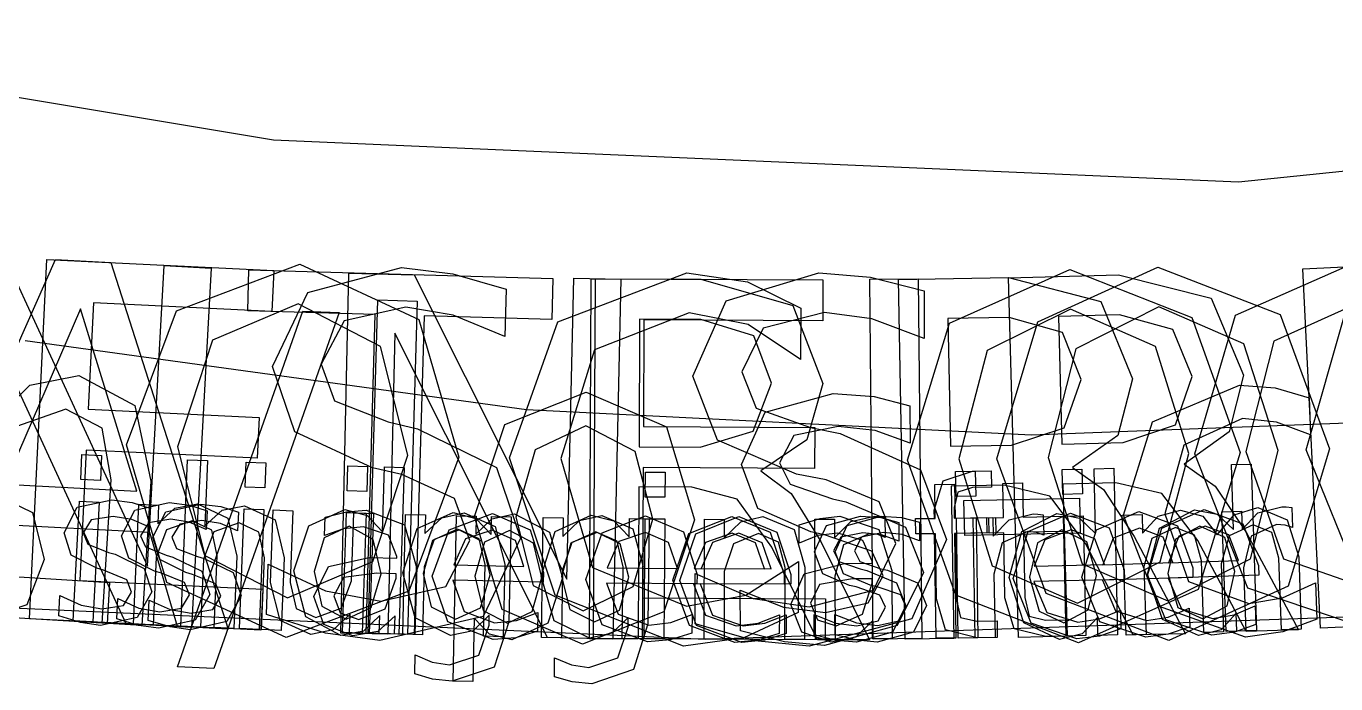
# Model space of a CAD drawing. Extents: x 0.6 to 75.4, y 0.2 to 29.1.
# Drawn here: x 56.325 to 61.083, y 13.837 to 16.224 of the extents above; entities that cross this region are included whole.
import ezdxf

# ---------------------------------------------------------------- set-up
doc = ezdxf.new("R2010")
doc.units = 0

msp = doc.modelspace()

# ---------------------------------------------------------------- linework, layer by layer
at = {"layer": '#controlline'}
for p, q in [((56.247062, 15.387146), (56.76608, 14.264336)), ((56.76608, 14.264336), (56.825493, 15.355656)), ((56.825493, 15.355656), (56.996748, 15.346343)), ((56.996748, 15.346343), (56.92573, 14.041823)), ((57.129515, 15.191321), (57.1338, 15.34)), ((57.1338, 15.34), (58.23854, 15.308202)), ((59.67973, 15.145889), (60.11637, 15.34067)), ((60.11637, 15.34067), (60.5598, 15.16624)), ((60.11637, 15.34067), (60.11637, 15.34067)), ((60.9633, 15.3432), (61.13985, 15.351864)), ((61.027232, 14.038326), (60.9633, 15.3432)), ((58.23854, 15.308202), (58.23425, 15.159505)), ((58.371657, 14.000684), (58.377612, 15.307124)), ((58.377612, 15.307124), (58.776634, 15.305431)), ((58.776634, 15.305431), (59.110474, 15.210277)), ((57.593101, 15.177972), (57.129515, 15.191321)), ((59.110474, 15.210277), (59.21944, 14.927135)), ((60.1197, 15.1972), (59.816831, 15.046649)), ((60.427455, 15.060771), (60.1197, 15.1972)), ((60.1197, 15.1972), (60.1197, 15.1972)), ((56.688068, 14.054748), (56.16905, 15.177568)), ((57.559793, 14.020752), (57.593101, 15.177972)), ((57.770664, 15.172854), (57.737356, 14.015644)), ((58.23425, 15.159505), (57.770664, 15.172854)), ((58.553731, 15.161072), (58.551755, 14.697299)), ((58.77613, 15.159943), (58.553731, 15.161072)), ((58.968371, 15.100436), (58.77613, 15.159943)), ((59.526675, 14.648687), (59.67973, 15.145889)), ((60.5598, 15.16624), (60.735675, 14.676644)), ((59.033214, 14.927753), (58.968371, 15.100436)), ((59.816831, 15.046649), (59.713024, 14.652994)), ((60.54935, 14.672335), (60.427455, 15.060771)), ((58.966793, 14.753918), (59.033214, 14.927753)), ((59.21944, 14.927135), (59.160752, 14.72264)), ((58.774016, 14.69617), (58.966793, 14.753918)), ((59.160752, 14.72264), (58.993979, 14.610516)), ((58.551755, 14.697299), (58.774016, 14.69617)), ((60.445523, 14.279558), (60.54935, 14.672335)), ((60.735675, 14.676644), (60.58262, 14.179442)), ((58.993979, 14.610516), (58.994, 14.6104)), ((58.994, 14.6104), (59.103883, 14.527644)), ((59.70255, 14.159091), (59.526675, 14.648687)), ((59.713024, 14.652994), (59.834899, 14.265435)), ((58.550955, 14.551991), (58.548415, 13.999838)), ((58.743464, 14.551144), (58.550955, 14.551991)), ((58.908651, 14.507513), (58.743464, 14.551144)), ((59.103883, 14.527644), (59.211599, 14.353888)), ((59.033864, 14.332803), (58.908651, 14.507513)), ((59.199469, 13.9969), (59.033864, 14.332803)), ((59.211599, 14.353888), (59.389354, 13.996053)), ((60.144403, 14.129046), (60.445523, 14.279558)), ((59.834899, 14.265435), (60.144403, 14.129046)), ((60.147707, 13.985575), (59.70255, 14.159091)), ((60.58262, 14.179442), (60.147707, 13.985575)), ((56.92573, 14.041823), (56.688068, 14.054748)), ((61.839185, 14.078105), (61.027232, 14.038326)), ((57.737356, 14.015644), (57.559793, 14.020752)), ((58.548415, 13.999838), (58.371657, 14.000684)), ((59.389354, 13.996053), (59.199469, 13.9969))]:
    msp.add_line(p, q, dxfattribs=at)
at = {"layer": '#lasercut'}
for p, q in [((55.863152, 14.099405), (56.431685, 15.377062)), ((56.431685, 15.377062), (56.63178, 15.366253)), ((60.718816, 15.17481), (61.177531, 15.377437)), ((56.63178, 15.366253), (57.05848, 14.034843)), ((57.348625, 15.257649), (57.688262, 15.347621)), ((57.688262, 15.347621), (57.874966, 15.32558)), ((57.874966, 15.32558), (58.068579, 15.270081)), ((58.386547, 14.000993), (58.3936, 15.3074)), ((58.3936, 15.3074), (59.219638, 15.302913)), ((59.219638, 15.302913), (59.218791, 15.154157)), ((59.494411, 15.304809), (59.893363, 15.312316)), ((59.519021, 13.998579), (59.494411, 15.304809)), ((59.893363, 15.312316), (60.22934, 15.225)), ((57.21915, 14.988262), (57.348625, 15.257649)), ((58.0686, 15.2701), (58.063605, 15.097787)), ((58.068579, 15.270081), (58.0686, 15.2701)), ((61.194491, 15.232788), (60.857922, 15.080278)), ((56.5219, 15.1978), (56.247411, 14.561516)), ((56.727115, 14.535608), (56.5219, 15.1978)), ((57.704241, 15.2036), (57.479578, 15.15407)), ((57.875871, 15.175), (57.704241, 15.2036)), ((60.22934, 15.225), (60.344901, 14.944485)), ((57.479578, 15.15407), (57.397126, 14.997129)), ((58.063605, 15.097787), (57.875871, 15.175)), ((58.569511, 15.157684), (58.567536, 14.770916)), ((59.218791, 15.154157), (58.569511, 15.157684)), ((59.896101, 15.167099), (59.673866, 15.162921)), ((59.673866, 15.162921), (59.682615, 14.699225)), ((60.089683, 15.112105), (59.896101, 15.167099)), ((60.570429, 14.671552), (60.718816, 15.17481)), ((60.158548, 14.940988), (60.089683, 15.112105)), ((60.857922, 15.080278), (60.756635, 14.679847)), ((57.397126, 14.997129), (57.444938, 14.864434)), ((57.300738, 14.752164), (57.21915, 14.988262)), ((60.344901, 14.944485), (60.291014, 14.738672)), ((60.096211, 14.765646), (60.158548, 14.940988)), ((57.444938, 14.864434), (57.640569, 14.787868)), ((57.583194, 14.620561), (57.300738, 14.752164)), ((57.640569, 14.787868), (57.746648, 14.762919)), ((57.746648, 14.762919), (58.034074, 14.621543)), ((58.567536, 14.770916), (59.189692, 14.767558)), ((59.189692, 14.767558), (59.188845, 14.618802)), ((59.904839, 14.703402), (60.096211, 14.765646)), ((60.291014, 14.738672), (60.12691, 14.622676)), ((59.682615, 14.699225), (59.904839, 14.703402)), ((60.762975, 14.183483), (60.570429, 14.671552)), ((60.756635, 14.679847), (60.893126, 14.290011)), ((57.690173, 14.596459), (57.583194, 14.620561)), ((58.034074, 14.621543), (58.121204, 14.36515)), ((58.566692, 14.622189), (58.564152, 14.14879)), ((59.188845, 14.618802), (58.566692, 14.622189)), ((60.1269, 14.6227), (60.238688, 14.542538)), ((60.12691, 14.622676), (60.1269, 14.6227)), ((56.247411, 14.561516), (56.727115, 14.535608)), ((57.881127, 14.509523), (57.690173, 14.596459)), ((59.877815, 14.557613), (59.685337, 14.553972)), ((59.685337, 14.553972), (59.695751, 14.001909)), ((60.043979, 14.517856), (59.877815, 14.557613)), ((60.173245, 14.346127), (60.043979, 14.517856)), ((60.238688, 14.542538), (60.350439, 14.371353)), ((57.936256, 14.357357), (57.881127, 14.509523)), ((56.774235, 14.385826), (56.18618, 14.417596)), ((56.874988, 14.044749), (56.774235, 14.385826)), ((60.350439, 14.371353), (60.536519, 14.017774)), ((57.849125, 14.190045), (57.936256, 14.357357)), ((58.121204, 14.36515), (57.985176, 14.081071)), ((60.346665, 14.014189), (60.173245, 14.346127)), ((60.893126, 14.290011), (61.241882, 14.168904)), ((57.198403, 14.088934), (57.203652, 14.270868)), ((57.203652, 14.270868), (57.411822, 14.173803)), ((57.613865, 14.137321), (57.849125, 14.190045)), ((61.237853, 14.023322), (60.762975, 14.183483)), ((57.411822, 14.173803), (57.613865, 14.137321)), ((58.564152, 14.14879), (59.229183, 14.145177)), ((59.229183, 14.145177), (59.228336, 13.996421)), ((57.412655, 14.020583), (57.198403, 14.088934)), ((57.05848, 14.034843), (56.874988, 14.044749)), ((57.985176, 14.081071), (57.609728, 13.993885)), ((57.609728, 13.993885), (57.412655, 14.020583)), ((59.228336, 13.996421), (58.386547, 14.000993)), ((59.695751, 14.001909), (59.519021, 13.998579)), ((60.536519, 14.017774), (60.346665, 14.014189))]:
    msp.add_line(p, q, dxfattribs=at)
at = {"layer": '#opensource'}
for p, q in [((56.336526, 14.072357), (56.3994, 15.3773)), ((56.3994, 15.3773), (57.224496, 15.337577)), ((57.224496, 15.337577), (57.217328, 15.18899)), ((57.467906, 14.02117), (57.497, 15.3273)), ((57.497, 15.3273), (57.734955, 15.321994)), ((58.86815, 15.227627), (59.204708, 15.328519)), ((59.204708, 15.328519), (59.392024, 15.312517)), ((60.000908, 15.151324), (60.436182, 15.349145)), ((60.436182, 15.349145), (60.880814, 15.177805)), ((60.436182, 15.349145), (60.436182, 15.349145)), ((57.734955, 15.321994), (58.289758, 14.216424)), ((58.289758, 14.216424), (58.314085, 15.309094)), ((58.314085, 15.309094), (58.485555, 15.305284)), ((58.485555, 15.305284), (58.456461, 13.999154)), ((59.392024, 15.312517), (59.587328, 15.263294)), ((58.747439, 14.954205), (58.86815, 15.227627)), ((59.5873, 15.2633), (59.587864, 15.090916)), ((59.587328, 15.263294), (59.5873, 15.2633)), ((56.56879, 15.220213), (56.550191, 14.833888)), ((57.217328, 15.18899), (56.56879, 15.220213)), ((59.225274, 15.185088), (59.002324, 15.128336)), ((59.397737, 15.16203), (59.225274, 15.185088)), ((60.4405, 15.2057), (60.138686, 15.053043)), ((60.4405, 15.205699), (60.4405, 15.2057)), ((60.749197, 15.071415), (60.4405, 15.205699)), ((59.587864, 15.090916), (59.397737, 15.16203)), ((59.851319, 14.65307), (60.000908, 15.151324)), ((60.880814, 15.177805), (61.060096, 14.689448)), ((57.663703, 15.11003), (57.639376, 14.01736)), ((58.218506, 14.00446), (57.663703, 15.11003)), ((59.002324, 15.128336), (58.924982, 14.968813)), ((60.138686, 15.053043), (60.037622, 14.658674)), ((60.873792, 14.68384), (60.749197, 15.071415)), ((58.836604, 14.720864), (58.747439, 14.954205)), ((58.924982, 14.968813), (58.977052, 14.837729)), ((56.550191, 14.833888), (57.171635, 14.803969)), ((57.171635, 14.803969), (57.164467, 14.655382)), ((58.977052, 14.837729), (59.17505, 14.767518)), ((59.17505, 14.767518), (59.281879, 14.746012)), ((59.123161, 14.598445), (58.836604, 14.720864)), ((59.281879, 14.746012), (59.573719, 14.613983)), ((56.543025, 14.685301), (56.520249, 14.212444)), ((57.164467, 14.655382), (56.543025, 14.685301)), ((60.037622, 14.658674), (60.162192, 14.271973)), ((60.772703, 14.290346), (60.873792, 14.68384)), ((61.060096, 14.689448), (60.910507, 14.191191)), ((59.573719, 14.613983), (59.669079, 14.360539)), ((60.030601, 14.16471), (59.851319, 14.65307)), ((59.230863, 14.577814), (59.123161, 14.598445)), ((59.424524, 14.497085), (59.230863, 14.577814)), ((59.484533, 14.346779), (59.424524, 14.497085)), ((59.402849, 14.17674), (59.484533, 14.346779)), ((59.669079, 14.360539), (59.542291, 14.072218)), ((60.472639, 14.137743), (60.772703, 14.290346)), ((58.75567, 14.054678), (58.755105, 14.236689)), ((58.755105, 14.236689), (58.966297, 14.146395)), ((60.162192, 14.271973), (60.472639, 14.137743)), ((56.520249, 14.212444), (57.184521, 14.180462)), ((57.184521, 14.180462), (57.177353, 14.031875)), ((60.910507, 14.191191), (60.476958, 13.994299)), ((58.966297, 14.146395), (59.169412, 14.116451)), ((59.169412, 14.116451), (59.402849, 14.17674)), ((60.476958, 13.994299), (60.030601, 14.16471)), ((57.177353, 14.031875), (56.336526, 14.072357)), ((58.972016, 13.993278), (58.75567, 14.054678)), ((59.542291, 14.072218), (59.169848, 13.972958)), ((57.639376, 14.01736), (57.467906, 14.02117)), ((58.456461, 13.999154), (58.218506, 14.00446)), ((59.169848, 13.972958), (58.972016, 13.993278))]:
    msp.add_line(p, q, dxfattribs=at)
at = {"layer": '#vuelocircular'}
for p, q in [((56.871172, 15.19123), (57.318621, 15.359714)), ((57.318621, 15.359714), (57.750895, 15.159232)), ((57.318621, 15.359714), (57.318621, 15.359714)), ((58.256063, 15.151362), (58.724972, 15.329125)), ((58.724972, 15.329125), (58.945193, 15.295622)), ((58.945193, 15.295622), (59.139477, 15.2011)), ((59.3895, 15.3058), (59.566253, 15.307493)), ((59.40172, 13.9994), (59.3895, 15.3058)), ((59.566253, 15.307493), (59.578473, 14.001093)), ((59.894401, 15.310414), (60.293274, 15.321392)), ((59.93034, 14.004454), (59.894401, 15.310414)), ((60.293274, 15.321392), (60.629993, 15.236991)), ((60.629993, 15.236991), (60.747984, 14.95749)), ((56.688831, 14.704005), (56.871172, 15.19123)), ((57.3134, 15.2163), (57.002118, 15.084017)), ((57.612502, 15.061817), (57.3134, 15.2163)), ((57.3134, 15.2163), (57.3134, 15.2163)), ((58.734176, 15.183775), (58.389922, 15.049511)), ((58.948182, 15.140705), (58.734176, 15.183775)), ((59.1395, 15.2011), (59.137807, 15.014721)), ((59.139477, 15.2011), (59.1395, 15.2011)), ((60.975773, 14.686398), (61.11961, 15.190977)), ((57.750895, 15.159232), (57.897357, 14.660046)), ((58.08093, 14.656774), (58.256063, 15.151362)), ((59.137807, 15.014721), (58.948182, 15.140705)), ((60.297277, 15.176198), (60.075098, 15.170073)), ((60.075098, 15.170073), (60.087854, 14.70647)), ((60.491327, 15.122889), (60.297277, 15.176198)), ((60.561674, 14.952373), (60.491327, 15.122889)), ((57.002118, 15.084017), (56.875093, 14.697232)), ((57.711091, 14.666822), (57.612502, 15.061817)), ((58.389922, 15.049511), (58.26733, 14.655083)), ((60.50086, 14.776498), (60.561674, 14.952373)), ((60.747984, 14.95749), (60.695883, 14.751214)), ((60.310033, 14.712594), (60.50086, 14.776498)), ((60.695883, 14.751214), (60.532793, 14.633801)), ((56.835293, 14.204822), (56.688831, 14.704005)), ((60.087854, 14.70647), (60.310033, 14.712594)), ((56.875093, 14.697232), (56.973713, 14.303112)), ((57.584097, 14.280909), (57.711091, 14.666822)), ((57.897357, 14.660046), (57.715016, 14.172824)), ((58.247057, 14.159092), (58.08093, 14.656774)), ((61.172719, 14.200087), (60.975773, 14.686398)), ((58.26733, 14.655083), (58.382742, 14.258496)), ((60.532793, 14.633801), (60.5328, 14.6338)), ((60.5328, 14.6338), (60.645277, 14.554611)), ((60.284289, 14.566564), (60.09185, 14.561258)), ((60.09185, 14.561258), (60.107034, 14.009308)), ((60.450792, 14.528252), (60.284289, 14.566564)), ((60.581543, 14.357649), (60.450792, 14.528252)), ((60.645277, 14.554611), (60.758507, 14.3844)), ((60.758507, 14.3844), (60.947647, 14.032447)), ((60.757833, 14.027226), (60.581543, 14.357649)), ((56.973713, 14.303112), (57.274564, 14.148564)), ((57.274564, 14.148564), (57.584097, 14.280909)), ((58.939264, 14.158059), (59.131144, 14.280583)), ((59.131144, 14.280583), (59.12945, 14.095953)), ((55.992836, 14.243461), (56.62781, 14.204559)), ((58.382742, 14.258496), (58.72451, 14.118881)), ((56.62781, 14.204559), (56.618722, 14.056076)), ((57.269348, 14.00515), (56.835293, 14.204822)), ((57.715016, 14.172824), (57.269348, 14.00515)), ((58.712673, 13.973723), (58.247057, 14.159092)), ((58.72451, 14.118881), (58.939264, 14.158059)), ((56.618722, 14.056076), (55.807317, 14.105787)), ((59.12945, 14.095953), (58.931714, 14.003237)), ((58.931714, 14.003237), (58.712673, 13.973723)), ((59.578473, 14.001093), (59.40172, 13.9994)), ((60.107034, 14.009308), (59.93034, 14.004454)), ((60.947647, 14.032447), (60.757833, 14.027226))]:
    msp.add_line(p, q, dxfattribs=at)
at = {"layer": 'all text'}
for p, q in [((54.986101, 14.170088), (58.792676, 13.998756)), ((58.792676, 13.998756), (62.579654, 14.131293))]:
    msp.add_line(p, q, dxfattribs=at)
at = {"layer": 'github'}
for p, q in [((57.566828, 14.02051), (57.6019, 15.2303)), ((57.6019, 15.2303), (57.744958, 15.226151)), ((56.87465, 13.89798), (57.3301, 15.1902)), ((57.462228, 15.185007), (57.006778, 13.892787)), ((57.3301, 15.1902), (57.462228, 15.185007)), ((57.744958, 15.226151), (57.709886, 14.016361)), ((56.338038, 14.921097), (56.516312, 14.956112)), ((56.516312, 14.956112), (56.720057, 14.84773)), ((56.2012, 14.7869), (56.338038, 14.921097)), ((58.06387, 14.778108), (58.359594, 14.895227)), ((58.359593, 14.895227), (58.651066, 14.7697)), ((58.359594, 14.895227), (58.359593, 14.895227)), ((60.416591, 14.787712), (60.73345, 14.920791)), ((60.73345, 14.920791), (60.862973, 14.911223)), ((60.862973, 14.911223), (60.986408, 14.874992)), ((56.720057, 14.84773), (56.777196, 14.573021)), ((59.00994, 14.822914), (59.256994, 14.890881)), ((59.256994, 14.890881), (59.406385, 14.879875)), ((59.406385, 14.879875), (59.535654, 14.845432)), ((60.9864, 14.875), (60.991, 14.741295)), ((60.986408, 14.874992), (60.9864, 14.875)), ((56.469077, 14.834331), (56.289087, 14.771367)), ((56.60044, 14.765469), (56.469077, 14.834331)), ((58.923647, 14.632747), (59.00994, 14.822914)), ((59.535654, 14.845432), (59.5356, 14.8454)), ((59.5356, 14.8454), (59.536164, 14.71006)), ((60.743833, 14.799721), (60.53077, 14.703675)), ((60.867243, 14.786851), (60.743833, 14.799721)), ((56.633283, 14.577196), (56.60044, 14.765469)), ((57.953287, 14.443635), (58.06387, 14.778108)), ((58.3579, 14.7739), (58.174617, 14.686287)), ((58.357901, 14.7739), (58.3579, 14.7739)), ((58.537812, 14.680309), (58.357901, 14.7739)), ((58.651066, 14.7697), (58.752807, 14.432191)), ((59.274547, 14.771138), (59.114457, 14.737774)), ((59.409954, 14.756181), (59.274547, 14.771138)), ((59.536164, 14.71006), (59.409954, 14.756181)), ((60.311497, 14.448662), (60.416591, 14.787712)), ((60.991, 14.741295), (60.867243, 14.786851)), ((59.114457, 14.737774), (59.061992, 14.639538)), ((60.53077, 14.703675), (60.462306, 14.45383)), ((58.174617, 14.686287), (58.104211, 14.441476)), ((58.60119, 14.434361), (58.537812, 14.680309)), ((58.983456, 14.473551), (58.923647, 14.632747)), ((59.061992, 14.639538), (59.100448, 14.561146)), ((56.601296, 14.057038), (56.633283, 14.577196)), ((56.777196, 14.573021), (56.744924, 14.048204)), ((59.100448, 14.561146), (59.253912, 14.508141)), ((59.175948, 14.388825), (58.983456, 14.473551)), ((59.253912, 14.508141), (59.302962, 14.497473)), ((59.302962, 14.497473), (59.519596, 14.405853)), ((59.7322, 14.5029), (60.151373, 14.510859)), ((59.73474, 14.375358), (59.7322, 14.5029)), ((60.151373, 14.510859), (60.153913, 14.383317)), ((58.054249, 14.106137), (57.953287, 14.443635)), ((58.104211, 14.441476), (58.166791, 14.193984)), ((58.530787, 14.18955), (58.60119, 14.434361)), ((58.752807, 14.432191), (58.641448, 14.09773)), ((60.438782, 14.119151), (60.311497, 14.448662)), ((60.462306, 14.45383), (60.547785, 14.208494)), ((59.22578, 14.377367), (59.175948, 14.388825)), ((59.397938, 14.318221), (59.22578, 14.377367)), ((59.519596, 14.405853), (59.584877, 14.24046)), ((60.153913, 14.383317), (59.73474, 14.375358)), ((59.437994, 14.228946), (59.397938, 14.318221)), ((59.383974, 14.130704), (59.437994, 14.228946)), ((59.584877, 14.24046), (59.489263, 14.04792)), ((58.166791, 14.193984), (58.34828, 14.101926)), ((58.34828, 14.101926), (58.530787, 14.18955)), ((60.547785, 14.208494), (60.766911, 14.128077)), ((60.889172, 14.148623), (61.009483, 14.203346)), ((61.009483, 14.203346), (61.014027, 14.071193)), ((58.91997, 14.029121), (58.919406, 14.176907)), ((58.919406, 14.176907), (59.076019, 14.11536)), ((60.766911, 14.128077), (60.889172, 14.148623)), ((58.346501, 13.980599), (58.054249, 14.106137)), ((58.641448, 14.09773), (58.346501, 13.980599)), ((59.076019, 14.11536), (59.22856, 14.095802)), ((59.22856, 14.095802), (59.383974, 14.130704)), ((60.755531, 14.006288), (60.438782, 14.119151)), ((56.744924, 14.048204), (56.601296, 14.057038)), ((59.489263, 14.04792), (59.225891, 13.97599)), ((61.014027, 14.071193), (60.891091, 14.024943)), ((57.709886, 14.016361), (57.566828, 14.02051)), ((59.079598, 13.989367), (58.91997, 14.029121)), ((60.891091, 14.024943), (60.755531, 14.006288)), ((59.225891, 13.97599), (59.079598, 13.989367)), ((57.006778, 13.892787), (56.87465, 13.89798))]:
    msp.add_line(p, q, dxfattribs=at)
at = {"layer": 'join inner parts here'}
for p, q in [((56.52272, 14.579044), (56.527462, 14.669536)), ((56.527462, 14.669536), (56.598923, 14.665811)), ((56.598923, 14.665811), (56.594182, 14.575319)), ((57.490584, 14.537707), (57.493462, 14.62828)), ((57.493462, 14.62828), (57.564986, 14.626022)), ((57.564986, 14.626022), (57.562107, 14.535449)), ((60.089305, 14.614919), (60.160849, 14.616612)), ((60.091284, 14.524326), (60.089305, 14.614919)), ((60.160849, 14.616612), (60.162824, 14.526019)), ((56.594182, 14.575319), (56.52272, 14.579044)), ((56.204412, 14.528462), (56.347146, 14.459137)), ((57.562107, 14.535449), (57.490584, 14.537707)), ((60.162824, 14.526019), (60.091284, 14.524326)), ((56.49585, 14.065211), (56.5186, 14.5002)), ((56.5186, 14.5002), (56.590061, 14.496475)), ((56.590061, 14.496475), (56.567314, 14.061486)), ((56.714246, 14.053786), (56.733635, 14.488936)), ((56.733635, 14.488936), (56.805514, 14.485719)), ((56.805514, 14.485719), (56.802494, 14.418115)), ((56.802494, 14.418115), (56.865331, 14.4741)), ((56.865331, 14.4741), (56.946622, 14.489932)), ((56.946622, 14.489932), (57.057992, 14.438252)), ((60.438037, 14.445089), (60.518636, 14.466848)), ((60.518636, 14.466848), (60.599902, 14.445456)), ((60.71335, 14.450682), (60.800427, 14.476562)), ((60.800427, 14.476562), (60.906974, 14.43227)), ((56.347146, 14.459137), (56.390293, 14.288243)), ((56.927922, 14.428515), (56.834972, 14.395673)), ((56.998819, 14.394601), (56.927922, 14.428515)), ((57.057992, 14.438252), (57.090377, 14.300166)), ((57.474325, 14.023436), (57.4881, 14.4588)), ((57.4881, 14.4588), (57.559624, 14.456542)), ((57.559624, 14.456542), (57.545851, 14.021178)), ((57.69288, 14.01649), (57.703378, 14.451944)), ((57.703378, 14.451944), (57.775305, 14.45025)), ((57.775305, 14.45025), (57.773612, 14.382599)), ((57.773612, 14.382599), (57.835292, 14.439853)), ((57.835292, 14.439853), (57.916244, 14.457351)), ((57.916244, 14.457351), (58.028647, 14.407959)), ((58.197535, 14.004838), (58.20349, 14.44038)), ((58.20349, 14.44038), (58.275431, 14.439533)), ((58.275431, 14.439533), (58.274585, 14.371867)), ((58.274585, 14.371867), (58.335663, 14.429762)), ((58.335663, 14.429762), (58.416424, 14.448107)), ((58.416424, 14.448107), (58.529338, 14.399889)), ((58.732869, 14.38201), (58.889037, 14.444485)), ((58.889037, 14.444485), (59.027684, 14.387234)), ((59.190051, 14.433981), (59.261998, 14.434263)), ((59.192309, 13.998405), (59.190051, 14.433981)), ((59.261998, 14.434263), (59.26228, 14.366595)), ((59.26228, 14.366595), (59.320708, 14.425616)), ((59.320708, 14.425616), (59.408502, 14.445513)), ((59.408502, 14.445513), (59.424843, 14.444384)), ((59.424843, 14.444384), (59.444683, 14.441844)), ((59.444683, 14.441844), (59.4456, 14.3683)), ((59.765676, 14.439303), (59.837612, 14.440432)), ((59.773155, 14.003786), (59.765676, 14.439303)), ((59.837612, 14.440432), (59.838741, 14.372769)), ((59.838741, 14.372769), (59.89645, 14.432496)), ((59.89645, 14.432496), (59.983998, 14.453436)), ((59.983998, 14.453436), (60.000338, 14.45259)), ((60.000338, 14.45259), (60.020207, 14.450332)), ((60.020207, 14.450332), (60.0219, 14.3767)), ((60.0932, 14.4454), (60.164743, 14.447093)), ((60.103193, 14.009931), (60.0932, 14.4454)), ((60.164743, 14.447093), (60.174734, 14.011624)), ((60.307159, 14.449133), (60.379066, 14.451673)), ((60.32175, 14.013794), (60.307159, 14.449133)), ((60.379066, 14.451673), (60.381324, 14.384039)), ((60.381324, 14.384039), (60.438037, 14.445089)), ((60.599902, 14.445456), (60.651614, 14.377144)), ((60.6516, 14.3774), (60.71335, 14.450682)), ((60.906974, 14.43227), (60.948435, 14.298243)), ((56.834972, 14.395673), (56.797073, 14.296534)), ((57.0188, 14.301058), (56.998819, 14.394601)), ((57.898859, 14.395531), (57.806601, 14.360801)), ((57.970434, 14.363073), (57.898859, 14.395531)), ((58.028647, 14.407959), (58.063846, 14.270562)), ((58.399547, 14.386105), (58.307655, 14.35041)), ((58.471457, 14.354395), (58.399547, 14.386105)), ((58.529338, 14.399889), (58.56597, 14.262867)), ((58.674737, 14.21264), (58.732869, 14.38201)), ((58.889609, 14.383782), (58.793433, 14.350271)), ((58.974272, 14.34849), (58.889609, 14.383782)), ((59.027684, 14.387234), (59.078501, 14.23344)), ((59.38797, 14.381621), (59.294831, 14.34148)), ((59.419099, 14.378291), (59.38797, 14.381621)), ((59.4456, 14.3683), (59.419099, 14.378291)), ((59.964121, 14.389315), (59.871476, 14.348052)), ((59.995286, 14.386352), (59.964121, 14.389315)), ((60.0219, 14.3767), (59.995286, 14.386352)), ((60.500134, 14.403975), (60.414316, 14.363744)), ((60.569561, 14.37595), (60.500134, 14.403975)), ((60.594819, 14.283796), (60.569561, 14.37595)), ((60.651614, 14.377144), (60.6516, 14.3774)), ((60.696092, 14.373706), (60.667207, 14.271954)), ((60.7827, 14.413579), (60.696092, 14.373706)), ((60.851351, 14.385526), (60.7827, 14.413579)), ((60.87661, 14.293372), (60.851351, 14.385526)), ((57.806601, 14.360801), (57.770733, 14.260908)), ((57.992306, 14.269956), (57.970434, 14.363073)), ((58.307655, 14.35041), (58.272835, 14.250148)), ((58.494317, 14.261513), (58.471457, 14.354395)), ((58.793433, 14.350271), (58.751884, 14.255128)), ((59.00701, 14.254651), (58.974272, 14.34849)), ((59.294831, 14.34148), (59.263127, 14.228142)), ((59.871476, 14.348052), (59.841143, 14.234339)), ((60.414316, 14.363744), (60.385416, 14.262378)), ((56.390293, 14.288243), (56.327066, 14.123716)), ((56.797073, 14.296534), (56.786122, 14.050597)), ((57.007201, 14.040745), (57.0188, 14.301058)), ((57.0904, 14.3002), (57.078688, 14.037556)), ((57.090377, 14.300166), (57.0904, 14.3002)), ((60.60354, 14.02337), (60.594819, 14.283796)), ((60.88533, 14.032946), (60.87661, 14.293372)), ((60.948435, 14.298243), (60.957241, 14.035486)), ((57.770733, 14.260908), (57.764807, 14.014796)), ((57.986012, 14.009462), (57.992306, 14.269956)), ((58.0639, 14.2706), (58.05755, 14.007769)), ((58.063846, 14.270562), (58.0639, 14.2706)), ((58.272835, 14.250148), (58.269476, 14.003991)), ((58.490761, 14.000966), (58.494317, 14.261513)), ((58.5659, 14.263), (58.562316, 14.000119)), ((58.56597, 14.262867), (58.5659, 14.263)), ((58.751884, 14.255128), (59.00701, 14.254651)), ((59.0785, 14.2334), (59.078381, 14.198396)), ((59.078501, 14.23344), (59.0785, 14.2334)), ((59.263127, 14.228142), (59.264255, 13.998687)), ((59.841143, 14.234339), (59.845094, 14.004915)), ((60.385416, 14.262378), (60.393657, 14.016334)), ((60.667207, 14.271954), (60.675447, 14.02591)), ((58.734847, 14.048316), (58.674737, 14.21264)), ((59.078381, 14.198396), (58.749361, 14.199525)), ((58.749361, 14.199525), (58.793315, 14.086591)), ((56.327066, 14.123716), (56.177082, 14.071917)), ((58.793315, 14.086591), (58.904412, 14.047712)), ((58.984173, 14.057562), (59.061282, 14.087635)), ((59.061282, 14.087635), (59.061051, 14.019964)), ((56.567314, 14.061486), (56.49585, 14.065211)), ((56.786122, 14.050597), (56.714246, 14.053786)), ((57.078688, 14.037556), (57.007201, 14.040745)), ((58.89993, 13.987085), (58.734847, 14.048316)), ((58.904412, 14.047712), (58.984173, 14.057562)), ((57.545851, 14.021178), (57.474325, 14.023436)), ((57.764807, 14.014796), (57.69288, 14.01649)), ((58.05755, 14.007769), (57.986012, 14.009462)), ((58.269476, 14.003991), (58.197535, 14.004838)), ((58.562316, 14.000119), (58.490761, 14.000966)), ((58.982017, 13.995354), (58.89993, 13.987085)), ((59.061051, 14.019964), (58.982017, 13.995354)), ((59.264255, 13.998687), (59.192309, 13.998405)), ((59.845094, 14.004915), (59.773155, 14.003786)), ((60.174734, 14.011624), (60.103193, 14.009931)), ((60.393657, 14.016334), (60.32175, 14.013794)), ((60.675447, 14.02591), (60.60354, 14.02337)), ((60.957241, 14.035486), (60.88533, 14.032946))]:
    msp.add_line(p, q, dxfattribs=at)
at = {"layer": 'Layer 1'}
for p, q in [((54.743181, 16.22412), (57.223796, 15.81112)), ((60.729046, 15.65926), (64.212991, 16.016968)), ((57.223796, 15.81112), (60.729046, 15.65926)), ((58.142752, 14.831495), (56.32111, 15.081945)), ((59.977956, 14.739089), (58.142752, 14.831495)), ((61.812199, 14.809999), (59.977956, 14.739089))]:
    msp.add_line(p, q, dxfattribs=at)
at = {"layer": 'put printed inside'}
for p, q in [((57.120304, 14.55119), (57.123889, 14.641735)), ((57.123889, 14.641735), (57.195392, 14.638913)), ((57.195392, 14.638913), (57.191808, 14.548367)), ((57.6195, 14.3885), (57.627007, 14.624059)), ((57.627007, 14.624059), (57.698531, 14.621801)), ((57.698531, 14.621801), (57.679255, 14.016963)), ((59.70186, 14.607948), (59.773412, 14.609077)), ((59.773412, 14.609077), (59.774823, 14.518472)), ((60.205251, 14.617522), (60.276794, 14.619215)), ((60.2105, 14.3819), (60.205251, 14.617522)), ((60.276794, 14.619215), (60.290312, 14.014219)), ((58.574164, 14.514946), (58.575011, 14.605559)), ((58.575011, 14.605559), (58.646569, 14.604995)), ((58.646569, 14.604995), (58.645722, 14.514382)), ((59.703271, 14.517343), (59.70186, 14.607948)), ((57.191808, 14.548367), (57.120304, 14.55119)), ((58.645722, 14.514382), (58.574164, 14.514946)), ((59.774823, 14.518472), (59.703271, 14.517343)), ((56.6714, 14.374129), (56.719287, 14.466912)), ((56.719287, 14.466912), (56.844373, 14.494626)), ((56.844373, 14.494626), (56.918696, 14.485341)), ((56.918696, 14.485341), (56.98238, 14.46488)), ((57.100013, 14.037057), (57.1172, 14.4723)), ((57.1172, 14.4723), (57.188704, 14.469478)), ((57.188704, 14.469478), (57.171516, 14.034235)), ((57.351623, 14.410658), (57.482295, 14.469526)), ((57.482295, 14.469526), (57.564097, 14.447852)), ((60.451527, 14.401946), (60.605327, 14.470038)), ((60.605327, 14.470038), (60.745958, 14.41785)), ((56.769382, 14.421799), (56.740702, 14.374067)), ((56.850165, 14.434414), (56.769382, 14.421799)), ((56.917407, 14.423521), (56.850165, 14.434414)), ((56.979267, 14.397302), (56.917407, 14.423521)), ((56.9824, 14.4649), (56.979267, 14.397302)), ((56.98238, 14.46488), (56.9824, 14.4649)), ((57.564097, 14.447852), (57.619401, 14.3885)), ((57.861277, 14.395407), (58.018551, 14.455035)), ((58.018551, 14.455035), (58.156137, 14.395275)), ((58.569705, 14.000435), (58.5736, 14.436)), ((58.5736, 14.436), (58.645157, 14.435436)), ((58.645157, 14.435436), (58.641263, 13.999871)), ((58.788386, 13.99843), (58.788951, 14.434011)), ((58.788951, 14.434011), (58.860901, 14.433903)), ((58.860901, 14.433903), (58.860802, 14.366235)), ((58.860802, 14.366235), (58.921169, 14.424872)), ((58.921169, 14.424872), (59.001701, 14.444204)), ((59.001701, 14.444204), (59.115197, 14.39737)), ((59.307449, 14.411366), (59.430848, 14.445808)), ((59.430848, 14.445808), (59.505563, 14.440587)), ((59.505563, 14.440587), (59.570263, 14.423597)), ((59.5702, 14.4236), (59.570764, 14.355932)), ((59.570263, 14.423597), (59.5702, 14.4236)), ((59.7044, 14.4384), (59.775952, 14.439529)), ((59.710806, 14.002864), (59.7044, 14.4384)), ((59.775952, 14.439529), (59.782358, 14.003993)), ((59.941983, 14.389536), (60.069276, 14.455398)), ((60.069276, 14.455398), (60.152131, 14.438182)), ((60.152131, 14.438182), (60.21057, 14.381913)), ((56.697251, 14.293123), (56.6714, 14.374129)), ((56.740702, 14.374067), (56.757918, 14.333949)), ((57.296973, 14.246639), (57.351623, 14.410658)), ((57.497978, 14.409108), (57.407136, 14.366868)), ((57.585944, 14.361164), (57.497978, 14.409108)), ((57.619401, 14.3885), (57.6195, 14.3885)), ((57.800077, 14.227121), (57.861277, 14.395407)), ((58.018072, 14.394391), (57.921304, 14.362633)), ((58.102078, 14.35757), (58.018072, 14.394391)), ((58.156137, 14.395275), (58.204151, 14.240583)), ((58.98566, 14.381997), (58.894211, 14.345184)), ((59.057951, 14.351167), (58.98566, 14.381997)), ((59.115197, 14.39737), (59.153497, 14.260806)), ((59.264655, 14.316121), (59.307449, 14.411366)), ((59.439844, 14.385988), (59.359863, 14.368998)), ((59.507575, 14.378763), (59.439844, 14.385988)), ((59.570764, 14.355932), (59.507575, 14.378763)), ((59.896303, 14.222799), (59.941983, 14.389536)), ((60.088038, 14.395895), (59.999618, 14.348795)), ((60.178473, 14.352788), (60.088038, 14.395895)), ((60.21057, 14.381913), (60.2105, 14.3819)), ((60.39957, 14.230578), (60.451527, 14.401946)), ((60.513183, 14.372443), (60.475112, 14.275855)), ((60.608083, 14.409417), (60.513183, 14.372443)), ((60.693969, 14.377218), (60.608083, 14.409417)), ((60.730088, 14.284627), (60.693969, 14.377218)), ((60.745958, 14.41785), (60.802315, 14.266)), ((56.757918, 14.333949), (56.833215, 14.30361)), ((57.407136, 14.366868), (57.37093, 14.244285)), ((57.614654, 14.236512), (57.585944, 14.361164)), ((57.921304, 14.362633), (57.878033, 14.268261)), ((58.133108, 14.26315), (58.102078, 14.35757)), ((58.894211, 14.345184), (58.860618, 14.244504)), ((59.08194, 14.25857), (59.057951, 14.351167)), ((59.359863, 14.368998), (59.333814, 14.319785)), ((59.999618, 14.348795), (59.970106, 14.224431)), ((60.213892, 14.229872), (60.178473, 14.352788)), ((56.791237, 14.245955), (56.697251, 14.293123)), ((56.833215, 14.30361), (56.857429, 14.297034)), ((56.857429, 14.297034), (56.963296, 14.245814)), ((59.294856, 14.236636), (59.264655, 14.316121)), ((59.333814, 14.319785), (59.353174, 14.280657)), ((59.353174, 14.280657), (59.430003, 14.254439)), ((60.475112, 14.275855), (60.730088, 14.284627)), ((56.815818, 14.238984), (56.791237, 14.245955)), ((56.900296, 14.205106), (56.815818, 14.238984)), ((56.963296, 14.245814), (56.991719, 14.161576)), ((57.341062, 14.079473), (57.296973, 14.246639)), ((57.37093, 14.244285), (57.39924, 14.119255)), ((57.37093, 14.244285), (57.37093, 14.244285)), ((57.578047, 14.113554), (57.614654, 14.236512)), ((57.878033, 14.268261), (58.133108, 14.26315)), ((58.2042, 14.2406), (58.203353, 14.205607)), ((58.204151, 14.240583), (58.2042, 14.2406)), ((58.860618, 14.244504), (58.860336, 13.998322)), ((59.081658, 13.998), (59.08194, 14.25857)), ((59.1535, 14.2608), (59.153218, 13.997896)), ((59.153497, 14.260806), (59.1535, 14.2608)), ((59.39126, 14.194633), (59.294856, 14.236636)), ((59.430003, 14.254439), (59.454557, 14.24919)), ((59.454557, 14.24919), (59.563046, 14.203783)), ((60.184002, 14.105113), (60.213892, 14.229872)), ((60.465599, 14.06854), (60.39957, 14.230578)), ((60.803429, 14.231016), (60.474587, 14.220207)), ((60.8023, 14.266), (60.803429, 14.231016)), ((60.802315, 14.266), (60.8023, 14.266)), ((56.918048, 14.159513), (56.900296, 14.205106)), ((57.857196, 14.06173), (57.800077, 14.227121)), ((58.203353, 14.205607), (57.874409, 14.212691)), ((57.874409, 14.212691), (57.916305, 14.098978)), ((59.41618, 14.188989), (59.39126, 14.194633)), ((59.502371, 14.159737), (59.41618, 14.188989)), ((59.563046, 14.203783), (59.595992, 14.121208)), ((59.949377, 14.058266), (59.896303, 14.222799)), ((59.970106, 14.224431), (60.005147, 14.10112)), ((59.970106, 14.224431), (59.970106, 14.224431)), ((60.474587, 14.220207), (60.522607, 14.108938)), ((56.654356, 14.072803), (56.657771, 14.146616)), ((56.657771, 14.146616), (56.734423, 14.11193)), ((56.888592, 14.111818), (56.918048, 14.159513)), ((56.991719, 14.161576), (56.939113, 14.067842)), ((59.522578, 14.115174), (59.502371, 14.159737)), ((56.734423, 14.11193), (56.810103, 14.098299)), ((56.810103, 14.098299), (56.888592, 14.111818)), ((57.39924, 14.119255), (57.487217, 14.071703)), ((57.487217, 14.071703), (57.578047, 14.113554)), ((57.916305, 14.098978), (58.026676, 14.058087)), ((58.106604, 14.066469), (58.184244, 14.09514)), ((58.184244, 14.09514), (58.182833, 14.027483)), ((59.263936, 14.014299), (59.263371, 14.08819)), ((59.263371, 14.08819), (59.341792, 14.05771)), ((59.495739, 14.065951), (59.522578, 14.115174)), ((59.595992, 14.121208), (59.548542, 14.024761)), ((60.005147, 14.10112), (60.095571, 14.058403)), ((60.095571, 14.058403), (60.184002, 14.105113)), ((60.522607, 14.108938), (60.635039, 14.074112)), ((60.635039, 14.074112), (60.714391, 14.08684)), ((60.714391, 14.08684), (60.790357, 14.11969)), ((60.790357, 14.11969), (60.792615, 14.052056)), ((56.733065, 14.048927), (56.654356, 14.072803)), ((56.80578, 14.03857), (56.733065, 14.048927)), ((56.939113, 14.067842), (56.80578, 14.03857)), ((57.467718, 14.012397), (57.341062, 14.079473)), ((57.609707, 14.084524), (57.55072, 14.028427)), ((57.607731, 14.019221), (57.609707, 14.084524)), ((58.021139, 13.997511), (57.857196, 14.06173)), ((58.026676, 14.058087), (58.106604, 14.066469)), ((59.341792, 14.05771), (59.418099, 14.048228)), ((59.418099, 14.048228), (59.495739, 14.065951)), ((60.079481, 13.99815), (59.949377, 14.058266)), ((60.217358, 14.077846), (60.161495, 14.018639)), ((60.218769, 14.012526), (60.217358, 14.077846)), ((60.632793, 14.013335), (60.465599, 14.06854)), ((60.792615, 14.052056), (60.714527, 14.024596)), ((57.171516, 14.034235), (57.100013, 14.037057)), ((57.55072, 14.028427), (57.467718, 14.012397)), ((57.679255, 14.016963), (57.607731, 14.019221)), ((58.103364, 14.004312), (58.021139, 13.997511)), ((58.182833, 14.027483), (58.103364, 14.004312)), ((58.641263, 13.999871), (58.569705, 14.000435)), ((58.860336, 13.998322), (58.788386, 13.99843)), ((59.153218, 13.997896), (59.081658, 13.998)), ((59.343822, 13.994713), (59.263936, 14.014299)), ((59.416993, 13.988306), (59.343822, 13.994713)), ((59.548542, 14.024761), (59.416993, 13.988306)), ((59.782358, 14.003993), (59.710806, 14.002864)), ((60.161495, 14.018639), (60.079481, 13.99815)), ((60.290312, 14.014219), (60.218769, 14.012526)), ((60.714527, 14.024596), (60.632793, 14.013335))]:
    msp.add_line(p, q, dxfattribs=at)
at = {"layer": 'send to shape'}
for p, q in [((56.886672, 14.045838), (56.911423, 14.650482)), ((56.911423, 14.650482), (56.98331, 14.647547)), ((56.98331, 14.647547), (56.973602, 14.410509)), ((59.656777, 14.574018), (59.763663, 14.608892)), ((59.763663, 14.608892), (59.8311, 14.6096)), ((59.8311, 14.6096), (59.831947, 14.550102)), ((59.624352, 14.467792), (59.656777, 14.574018)), ((59.873142, 14.564589), (59.9451, 14.566)), ((59.8754, 14.440936), (59.873142, 14.564589)), ((59.9451, 14.566), (59.947358, 14.442347)), ((59.710046, 14.532999), (59.69602, 14.476803)), ((59.763505, 14.549255), (59.710046, 14.532999)), ((59.831947, 14.550102), (59.763505, 14.549255)), ((56.462214, 14.38492), (56.510516, 14.477492)), ((56.510516, 14.477492), (56.635724, 14.504642)), ((56.635724, 14.504642), (56.710005, 14.495046)), ((56.710005, 14.495046), (56.773595, 14.474303)), ((56.7736, 14.4743), (56.770185, 14.406713)), ((56.773595, 14.474303), (56.7736, 14.4743)), ((56.973602, 14.410509), (57.036235, 14.466719)), ((57.036235, 14.466719), (57.117467, 14.482862)), ((57.117467, 14.482862), (57.229027, 14.431588)), ((57.488003, 14.461567), (57.560156, 14.467155)), ((57.560156, 14.467155), (57.699768, 14.413863)), ((59.624635, 14.437462), (59.624352, 14.467792)), ((59.69602, 14.476803), (59.696585, 14.438305)), ((60.79955, 14.457273), (60.886675, 14.479907)), ((60.886675, 14.479907), (60.903044, 14.479342)), ((60.903044, 14.479342), (60.922969, 14.477367)), ((60.922969, 14.477367), (60.926, 14.404)), ((56.560412, 14.43217), (56.531521, 14.384567)), ((56.641252, 14.444418), (56.560412, 14.43217)), ((56.708443, 14.433214), (56.641252, 14.444418)), ((56.770185, 14.406713), (56.708443, 14.433214)), ((57.099001, 14.421331), (57.006173, 14.388153)), ((57.170023, 14.387673), (57.099001, 14.421331)), ((57.229027, 14.431588), (57.261915, 14.293618)), ((57.409147, 14.375275), (57.411123, 14.44136)), ((57.411123, 14.44136), (57.488003, 14.461567)), ((57.87568, 13.846046), (57.887843, 14.447182)), ((57.887843, 14.447182), (57.959779, 14.445771)), ((57.959779, 14.445771), (57.958368, 14.379669)), ((57.958368, 14.379669), (58.016302, 14.436065)), ((58.016302, 14.436065), (58.09912, 14.45345)), ((58.09912, 14.45345), (58.226549, 14.387853)), ((58.417831, 14.385036), (58.574405, 14.446484)), ((58.574405, 14.446484), (58.712674, 14.388321)), ((59.13317, 14.413869), (59.209274, 14.436842)), ((59.209274, 14.436842), (59.281181, 14.444999)), ((59.281181, 14.444999), (59.422617, 14.396758)), ((59.556193, 14.436615), (59.624635, 14.437462)), ((59.55704, 14.381003), (59.556193, 14.436615)), ((59.696585, 14.438305), (59.814413, 14.439999)), ((59.814413, 14.439999), (59.815259, 14.38439)), ((59.822906, 14.439807), (59.8754, 14.440936)), ((59.824035, 14.384203), (59.822906, 14.439807)), ((59.947358, 14.442347), (60.094729, 14.445197)), ((60.094729, 14.445197), (60.095858, 14.389591)), ((60.213187, 14.395436), (60.367334, 14.462743)), ((60.367334, 14.462743), (60.507697, 14.409835)), ((60.668563, 14.461531), (60.740464, 14.464071)), ((60.684452, 14.026237), (60.668563, 14.461531)), ((60.740464, 14.464071), (60.743004, 14.396445)), ((60.743004, 14.396445), (60.79955, 14.457273)), ((56.487698, 14.303801), (56.462214, 14.38492)), ((56.531521, 14.384567), (56.548567, 14.344373)), ((57.006173, 14.388153), (56.968635, 14.288879)), ((57.190314, 14.294204), (57.170023, 14.387673)), ((57.477995, 14.400026), (57.409147, 14.375275)), ((57.550961, 14.406742), (57.477995, 14.400026)), ((57.641092, 14.376754), (57.550961, 14.406742)), ((57.671416, 14.299563), (57.641092, 14.376754)), ((57.699768, 14.413863), (57.741878, 14.263941)), ((58.080499, 14.393923), (57.990154, 14.35063)), ((58.168629, 14.347015), (58.080499, 14.393923)), ((58.226549, 14.387853), (58.272964, 14.221201)), ((58.358587, 14.216053), (58.417831, 14.385036)), ((58.574399, 14.385801), (58.478007, 14.352922)), ((58.658832, 14.349956), (58.574399, 14.385801)), ((58.712674, 14.388321), (58.762478, 14.2342)), ((59.133452, 14.347756), (59.13317, 14.413869)), ((59.201366, 14.374962), (59.133452, 14.347756)), ((59.274041, 14.384304), (59.201366, 14.374962)), ((59.365193, 14.357578), (59.274041, 14.384304)), ((59.422617, 14.396758), (59.47009, 14.248448)), ((59.625484, 14.38185), (59.55704, 14.381003)), ((59.630536, 14.001917), (59.625484, 14.38185)), ((59.815259, 14.38439), (59.697428, 14.382696)), ((59.697428, 14.382696), (59.70248, 14.002763)), ((59.876529, 14.385332), (59.824035, 14.384203)), ((59.881101, 14.148917), (59.876529, 14.385332)), ((60.095858, 14.389591), (59.948487, 14.386741)), ((59.948487, 14.386741), (59.953059, 14.150326)), ((60.160355, 14.224336), (60.213187, 14.395436)), ((60.36982, 14.402133), (60.274734, 14.365644)), ((60.455539, 14.369497), (60.36982, 14.402133)), ((60.507697, 14.409835), (60.563275, 14.257698)), ((60.776137, 14.372357), (60.748, 14.258082)), ((60.86797, 14.415402), (60.776137, 14.372357)), ((60.899189, 14.413144), (60.86797, 14.415402)), ((60.926, 14.404), (60.899189, 14.413144)), ((56.548567, 14.344373), (56.623726, 14.313699)), ((57.990154, 14.35063), (57.955379, 14.227635)), ((58.198787, 14.222705), (58.168629, 14.347015)), ((58.478007, 14.352922), (58.435834, 14.258056)), ((58.690952, 14.255903), (58.658832, 14.349956)), ((59.398272, 14.281527), (59.365193, 14.357578)), ((60.274734, 14.365644), (60.236168, 14.269254)), ((60.491187, 14.276722), (60.455539, 14.369497)), ((56.581472, 14.256216), (56.487698, 14.303801)), ((56.623726, 14.313699), (56.647912, 14.30701)), ((56.647912, 14.30701), (56.753551, 14.255318)), ((56.968635, 14.288879), (56.958559, 14.042903)), ((57.179646, 14.033851), (57.190314, 14.294204)), ((57.2619, 14.2936), (57.251147, 14.030916)), ((57.261915, 14.293618), (57.2619, 14.2936)), ((57.42283, 14.262812), (57.570912, 14.29564)), ((57.570912, 14.29564), (57.671205, 14.292564)), ((57.671205, 14.292564), (57.671416, 14.299563)), ((59.398312, 14.274528), (59.398272, 14.281527)), ((60.236168, 14.269254), (60.491187, 14.276722)), ((56.606025, 14.249132), (56.581472, 14.256216)), ((56.690351, 14.214879), (56.606025, 14.249132)), ((56.753551, 14.255318), (56.781604, 14.170954)), ((57.370463, 14.153519), (57.42283, 14.262812)), ((57.5984, 14.2387), (57.477677, 14.222557)), ((57.669619, 14.236552), (57.5984, 14.2387)), ((57.669054, 14.220607), (57.669619, 14.236552)), ((57.741966, 14.263874), (57.734374, 14.015476)), ((57.741878, 14.263941), (57.741966, 14.263874)), ((58.435834, 14.258056), (58.690952, 14.255903)), ((58.7623, 14.2342), (58.762018, 14.199199)), ((58.762478, 14.2342), (58.7623, 14.2342)), ((59.102764, 14.12473), (59.151168, 14.235835)), ((59.151168, 14.235835), (59.297974, 14.273964)), ((59.297974, 14.273964), (59.398312, 14.274528)), ((59.47009, 14.248448), (59.46987, 14.248328)), ((59.46987, 14.248328), (59.471281, 13.999817)), ((60.563275, 14.257698), (60.5633, 14.2577)), ((60.5633, 14.2577), (60.564147, 14.222713)), ((60.748, 14.258082), (60.756354, 14.028777)), ((56.707905, 14.169207), (56.690351, 14.214879)), ((57.477677, 14.222557), (57.442179, 14.155941)), ((57.62947, 14.109369), (57.669054, 14.220607)), ((57.955379, 14.227635), (57.985139, 14.102944)), ((58.163614, 14.099329), (58.198787, 14.222705)), ((58.198787, 14.222705), (58.198787, 14.222705)), ((58.272964, 14.221201), (58.219841, 14.056567)), ((58.417619, 14.051334), (58.358587, 14.216053)), ((58.762018, 14.199199), (58.433015, 14.202473)), ((58.433015, 14.202473), (58.476226, 14.089251)), ((59.207234, 14.197511), (59.174155, 14.129662)), ((59.3273, 14.218), (59.207234, 14.197511)), ((59.398456, 14.218387), (59.3273, 14.218)), ((59.362978, 14.089851), (59.398541, 14.202441)), ((59.398541, 14.202441), (59.398456, 14.218387)), ((60.225557, 14.061962), (60.160355, 14.224336)), ((60.564147, 14.222713), (60.235254, 14.213569)), ((60.235254, 14.213569), (60.282704, 14.102057)), ((56.443849, 14.083691), (56.447575, 14.157489)), ((56.447575, 14.157489), (56.524071, 14.122462)), ((56.678238, 14.121644), (56.707905, 14.169207)), ((56.781604, 14.170954), (56.728583, 14.077456)), ((57.40665, 14.05164), (57.370463, 14.153519)), ((57.442179, 14.155941), (57.465208, 14.094538)), ((59.914781, 14.036765), (59.881101, 14.148917)), ((59.953059, 14.150326), (59.968778, 14.082169)), ((56.524071, 14.122462), (56.59969, 14.108492)), ((56.59969, 14.108492), (56.678238, 14.121644)), ((57.465208, 14.094538), (57.532947, 14.070295)), ((57.532947, 14.070295), (57.62947, 14.109369)), ((57.985139, 14.102944), (58.073667, 14.056417)), ((58.073667, 14.056417), (58.163614, 14.099329)), ((58.476226, 14.089251), (58.587066, 14.049644)), ((58.666889, 14.058957), (58.744193, 14.088525)), ((58.744193, 14.088525), (58.743628, 14.020857)), ((59.142588, 14.024217), (59.102764, 14.12473)), ((59.174155, 14.129662), (59.199357, 14.069125)), ((59.267923, 14.047338), (59.362978, 14.089851)), ((60.282704, 14.102057), (60.394958, 14.066655)), ((60.474375, 14.078988), (60.550507, 14.111447)), ((60.550507, 14.111447), (60.552483, 14.043804)), ((56.522451, 14.059476), (56.443849, 14.083691)), ((56.59512, 14.04878), (56.522451, 14.059476)), ((56.728583, 14.077456), (56.59512, 14.04878)), ((56.958559, 14.042903), (56.886672, 14.045838)), ((57.512023, 14.011068), (57.40665, 14.05164)), ((57.664823, 14.083819), (57.602001, 14.026985)), ((57.662848, 14.017734), (57.664823, 14.083819)), ((57.9523, 14.0756), (57.947615, 13.844635)), ((57.95221, 14.075586), (57.9523, 14.0756)), ((58.007805, 14.016503), (57.95221, 14.075586)), ((58.219841, 14.056567), (58.089861, 13.996183)), ((58.582293, 13.989022), (58.417619, 14.051334)), ((58.587066, 14.049644), (58.666889, 14.058957)), ((59.199357, 14.069125), (59.267923, 14.047338)), ((59.399439, 14.065648), (59.338696, 14.006593)), ((59.399721, 13.999534), (59.399439, 14.065648)), ((59.968778, 14.082169), (60.028567, 14.068143)), ((60.028567, 14.068143), (60.102058, 14.069554)), ((60.102058, 14.069554), (60.103187, 14.009672)), ((60.392463, 14.005901), (60.225557, 14.061962)), ((60.394958, 14.066655), (60.474375, 14.078988)), ((60.552483, 14.043804), (60.474256, 14.016738)), ((57.251147, 14.030916), (57.179646, 14.033851)), ((57.602001, 14.026985), (57.512023, 14.011068)), ((57.734374, 14.015476), (57.662848, 14.017734)), ((58.089861, 13.996183), (58.007805, 14.016503)), ((58.664437, 13.996755), (58.582293, 13.989022)), ((58.743628, 14.020857), (58.664437, 13.996755)), ((59.24935, 13.987458), (59.142588, 14.024217)), ((59.338696, 14.006593), (59.24935, 13.987458)), ((59.471281, 13.999817), (59.399721, 13.999534)), ((59.70248, 14.002763), (59.630536, 14.001917)), ((60.029696, 14.008261), (59.914781, 14.036765)), ((60.103187, 14.009672), (60.029696, 14.008261)), ((60.474256, 14.016738), (60.392463, 14.005901)), ((60.756354, 14.028777), (60.684452, 14.026237)), ((57.947615, 13.844635), (57.87568, 13.846046))]:
    msp.add_line(p, q, dxfattribs=at)
at = {"layer": 'suggested section'}
for p, q in [((60.703711, 14.632451), (60.775231, 14.634709)), ((60.7115, 14.3969), (60.703711, 14.632451)), ((60.775231, 14.634709), (60.795213, 14.029893)), ((59.625962, 14.560978), (59.6979, 14.562)), ((59.627655, 14.437317), (59.625962, 14.560978)), ((59.6979, 14.562), (59.699593, 14.438339)), ((56.83249, 14.461494), (56.957509, 14.489491)), ((56.957509, 14.489491), (57.031855, 14.480403)), ((57.031855, 14.480403), (57.095586, 14.460083)), ((57.2128, 14.2043), (57.221803, 14.46783)), ((57.221803, 14.46783), (57.293321, 14.46529)), ((60.44274, 14.401633), (60.569319, 14.468853)), ((60.569319, 14.468853), (60.652352, 14.452541)), ((56.784823, 14.368595), (56.83249, 14.461494)), ((56.96345, 14.429295), (56.882695, 14.416483)), ((57.030714, 14.418571), (56.96345, 14.429295)), ((57.092637, 14.392494), (57.030714, 14.418571)), ((57.0956, 14.4601), (57.092637, 14.392494)), ((57.095586, 14.460083), (57.0956, 14.4601)), ((57.293321, 14.46529), (57.284431, 14.20448)), ((57.506472, 14.210912), (57.514882, 14.457729)), ((57.514882, 14.457729), (57.5864, 14.455189)), ((57.5864, 14.455189), (57.571555, 14.019859)), ((57.745925, 14.400334), (57.87645, 14.458325)), ((57.87645, 14.458325), (57.958813, 14.437328)), ((57.958813, 14.437328), (58.014219, 14.378445)), ((58.014219, 14.378445), (58.015913, 14.444542)), ((58.015913, 14.444542), (58.08745, 14.442848)), ((58.08745, 14.442848), (58.078255, 14.061469)), ((58.247344, 14.38941), (58.377256, 14.448764)), ((58.377256, 14.448764), (58.459837, 14.428613)), ((58.459837, 14.428613), (58.515855, 14.370309)), ((58.515855, 14.370309), (58.516702, 14.436419)), ((58.516702, 14.436419), (58.588256, 14.435573)), ((58.588256, 14.435573), (58.583231, 14.053986)), ((58.757595, 14.381777), (58.913729, 14.444332)), ((58.913729, 14.444332), (59.052407, 14.387151)), ((59.232181, 14.411069), (59.355636, 14.445317)), ((59.355636, 14.445317), (59.430343, 14.439983)), ((59.430343, 14.439983), (59.495014, 14.422908)), ((59.495014, 14.422908), (59.495, 14.4229)), ((59.495, 14.4229), (59.495564, 14.355232)), ((59.575156, 14.43647), (59.627655, 14.437317)), ((59.576003, 14.380861), (59.575156, 14.43647)), ((59.699593, 14.438339), (59.846978, 14.440315)), ((59.846978, 14.440315), (59.847825, 14.384706)), ((59.965093, 14.389993), (60.119593, 14.456484)), ((60.119593, 14.456484), (60.259677, 14.402837)), ((60.652352, 14.452541), (60.711393, 14.3969)), ((56.882695, 14.416483), (56.854131, 14.368683)), ((57.693104, 14.239357), (57.745925, 14.400334)), ((57.892474, 14.398083), (57.80165, 14.357435)), ((57.981278, 14.353193), (57.892474, 14.398083)), ((58.196211, 14.227892), (58.247344, 14.38941)), ((58.393942, 14.388636), (58.303549, 14.347042)), ((58.483208, 14.344677), (58.393942, 14.388636)), ((58.699548, 14.212379), (58.757595, 14.381777)), ((58.914333, 14.383763), (58.818174, 14.350204)), ((58.999013, 14.348517), (58.914333, 14.383763)), ((59.052407, 14.387151), (59.1033, 14.233385)), ((59.189241, 14.315893), (59.232181, 14.411069)), ((59.36469, 14.385486), (59.284683, 14.368637)), ((59.432409, 14.378148), (59.36469, 14.385486)), ((59.495564, 14.355232), (59.432409, 14.378148)), ((59.628502, 14.381708), (59.576003, 14.380861)), ((59.631832, 14.145274), (59.628502, 14.381708)), ((59.847825, 14.384706), (59.70044, 14.38273)), ((59.70044, 14.38273), (59.70377, 14.146293)), ((59.91136, 14.219175), (59.965093, 14.389993)), ((60.121785, 14.395838), (60.026507, 14.359854)), ((60.207332, 14.36275), (60.121785, 14.395838)), ((60.259677, 14.402837), (60.31445, 14.250409)), ((60.398844, 14.234416), (60.44274, 14.401633)), ((60.588894, 14.409584), (60.500982, 14.361541)), ((60.679784, 14.367445), (60.588894, 14.409584)), ((60.711393, 14.3969), (60.7115, 14.3969)), ((56.810872, 14.287651), (56.784823, 14.368595)), ((56.854131, 14.368683), (56.871459, 14.328607)), ((56.871459, 14.328607), (56.946827, 14.298446)), ((57.80165, 14.357435), (57.766922, 14.23766)), ((58.0107, 14.2319), (57.981278, 14.353193)), ((58.303549, 14.347042), (58.270072, 14.226909)), ((58.5139, 14.2237), (58.483208, 14.344677)), ((58.818174, 14.350204), (58.776673, 14.255042)), ((59.031802, 14.254695), (58.999013, 14.348517)), ((59.284683, 14.368637), (59.258549, 14.319466)), ((60.026507, 14.359854), (59.987433, 14.263667)), ((60.242488, 14.269789), (60.207332, 14.36275)), ((60.500982, 14.361541), (60.472816, 14.236867)), ((60.716518, 14.244918), (60.679784, 14.367445)), ((56.90497, 14.240712), (56.810872, 14.287651)), ((56.946827, 14.298446), (56.97107, 14.291927)), ((56.97107, 14.291927), (57.077061, 14.240963)), ((59.219314, 14.23636), (59.189241, 14.315893)), ((59.258549, 14.319466), (59.277853, 14.28031)), ((59.277853, 14.28031), (59.35464, 14.253979)), ((56.92958, 14.233797), (56.90497, 14.240712)), ((57.014137, 14.200123), (56.92958, 14.233797)), ((57.077061, 14.240963), (57.105686, 14.156793)), ((57.738274, 14.076458), (57.693104, 14.239357)), ((57.766922, 14.23766), (57.795966, 14.116767)), ((57.975592, 14.112522), (58.0107, 14.231899)), ((58.0107, 14.231899), (58.0107, 14.2319)), ((58.24308, 14.065473), (58.196211, 14.227892)), ((58.776673, 14.255042), (59.031802, 14.254695)), ((59.1033, 14.2335), (59.103198, 14.198496)), ((59.1033, 14.233385), (59.1033, 14.2335)), ((59.315651, 14.194204), (59.219314, 14.23636)), ((59.35464, 14.253979), (59.379165, 14.248701)), ((59.379165, 14.248701), (59.487581, 14.203122)), ((59.987433, 14.263667), (60.242488, 14.269789)), ((60.31445, 14.250409), (60.3145, 14.2504)), ((60.3145, 14.2504), (60.315347, 14.215407)), ((60.453679, 14.070459), (60.398844, 14.234416)), ((60.472816, 14.236867), (60.472805, 14.236866)), ((60.472805, 14.236866), (60.509161, 14.113939)), ((60.687963, 14.119843), (60.716518, 14.244918)), ((57.032001, 14.154572), (57.014137, 14.200123)), ((57.212806, 14.204186), (57.2128, 14.2043)), ((57.24702, 14.066431), (57.212806, 14.204186)), ((57.284431, 14.20448), (57.305372, 14.110762)), ((57.469221, 14.111398), (57.506472, 14.210912)), ((58.270072, 14.226909), (58.300379, 14.106327)), ((58.480039, 14.103962), (58.5139, 14.2237)), ((58.5139, 14.2237), (58.5139, 14.2237)), ((58.759746, 14.048083), (58.699548, 14.212379)), ((59.103198, 14.198496), (58.774181, 14.199343)), ((58.774181, 14.199343), (58.818191, 14.086432)), ((59.340571, 14.188531), (59.315651, 14.194204)), ((59.426714, 14.159144), (59.340571, 14.188531)), ((59.487581, 14.203122), (59.520398, 14.120496)), ((59.975701, 14.05646), (59.91136, 14.219175)), ((60.315347, 14.215407), (59.986409, 14.208013)), ((59.986409, 14.208013), (60.033269, 14.096253)), ((56.768539, 14.067233), (56.771756, 14.141054)), ((56.771756, 14.141054), (56.848492, 14.106552)), ((57.002659, 14.106806), (57.032001, 14.154572)), ((57.105686, 14.156793), (57.053306, 14.062932)), ((59.446836, 14.11455), (59.426714, 14.159144)), ((59.664917, 14.032944), (59.631832, 14.145274)), ((59.70377, 14.146293), (59.719123, 14.078054)), ((56.848492, 14.106552), (56.924204, 14.093118)), ((56.924204, 14.093118), (57.002659, 14.106806)), ((57.305372, 14.110762), (57.376619, 14.07759)), ((57.376619, 14.07759), (57.469221, 14.111398)), ((57.502295, 14.089254), (57.439642, 14.032243)), ((57.500037, 14.022399), (57.502295, 14.089254)), ((57.795966, 14.116767), (57.884767, 14.071877)), ((57.884767, 14.071877), (57.975592, 14.112522)), ((58.007305, 14.08567), (57.949179, 14.029468)), ((58.006458, 14.050288), (58.007305, 14.08567)), ((58.300379, 14.106327), (58.389646, 14.062368)), ((58.389646, 14.062368), (58.480039, 14.103962)), ((58.818191, 14.086432), (58.92931, 14.047609)), ((59.009066, 14.057487), (59.086158, 14.0876)), ((59.086158, 14.0876), (59.085963, 14.019929)), ((59.188174, 14.014096), (59.18761, 14.08799)), ((59.18761, 14.08799), (59.26598, 14.057383)), ((59.41994, 14.06537), (59.446836, 14.11455)), ((59.520398, 14.120496), (59.472798, 14.024123)), ((60.033269, 14.096253), (60.145337, 14.060261)), ((60.224816, 14.072171), (60.301118, 14.104229)), ((60.301118, 14.104229), (60.302529, 14.036574)), ((60.509161, 14.113939), (60.600039, 14.07219)), ((60.600039, 14.07219), (60.687963, 14.119843)), ((60.721431, 14.092935), (60.666206, 14.033133)), ((60.723689, 14.027635), (60.721431, 14.092935)), ((56.847304, 14.043526), (56.768539, 14.067233)), ((56.920044, 14.033338), (56.847304, 14.043526)), ((57.053306, 14.062932), (56.920044, 14.033338)), ((57.359313, 14.015902), (57.24702, 14.066431)), ((57.865915, 14.012366), (57.738274, 14.076458)), ((57.968849, 13.940306), (58.006458, 14.050288)), ((58.078255, 14.061469), (58.024972, 13.897394)), ((58.371384, 14.002721), (58.24308, 14.065473)), ((58.512001, 14.077475), (58.454464, 14.02067)), ((58.474979, 13.931719), (58.511436, 14.042088)), ((58.511436, 14.042088), (58.512001, 14.077475)), ((58.583231, 14.053986), (58.531666, 13.88936)), ((58.924857, 13.986937), (58.759746, 14.048083)), ((58.92931, 14.047609), (59.009066, 14.057487)), ((59.26598, 14.057383), (59.342273, 14.047759)), ((59.342273, 14.047759), (59.41994, 14.06537)), ((59.719123, 14.078054), (59.778833, 14.063718)), ((59.778833, 14.063718), (59.852329, 14.064846)), ((59.852329, 14.064846), (59.853176, 14.004959)), ((60.142311, 13.999519), (59.975701, 14.05646)), ((60.145337, 14.060261), (60.224816, 14.072171)), ((60.584418, 14.01174), (60.453679, 14.070459)), ((57.439642, 14.032243), (57.359313, 14.015902)), ((57.571555, 14.019859), (57.500037, 14.022399)), ((57.949179, 14.029468), (57.865915, 14.012366)), ((58.454464, 14.02067), (58.371384, 14.002721)), ((59.006941, 13.995263), (58.924857, 13.986937)), ((59.085963, 14.019929), (59.006941, 13.995263)), ((59.268029, 13.994397), (59.188174, 14.014096)), ((59.341189, 13.987877), (59.268029, 13.994397)), ((59.472798, 14.024123), (59.341189, 13.987877)), ((59.779677, 14.00383), (59.664917, 14.032944)), ((59.853176, 14.004959), (59.779677, 14.00383)), ((60.224159, 14.009904), (60.142311, 13.999519)), ((60.302529, 14.036574), (60.224159, 14.009904)), ((60.666206, 14.033133), (60.584418, 14.01174)), ((60.795213, 14.029893), (60.723689, 14.027635)), ((57.736902, 13.872669), (57.738595, 13.942265)), ((57.738595, 13.942265), (57.800205, 13.91551)), ((57.800205, 13.91551), (57.862609, 13.905858)), ((57.862609, 13.905858), (57.968849, 13.940306)), ((58.024972, 13.897394), (57.872442, 13.846535)), ((58.24387, 13.86166), (58.244716, 13.93127)), ((58.244716, 13.93127), (58.306605, 13.905164)), ((58.306605, 13.905164), (58.369106, 13.896162)), ((58.369106, 13.896162), (58.474979, 13.931719)), ((57.801429, 13.854042), (57.736902, 13.872669)), ((57.872442, 13.846535), (57.801429, 13.854042)), ((58.308589, 13.843682), (58.24387, 13.86166)), ((58.531666, 13.88936), (58.379675, 13.836909)), ((58.379675, 13.836909), (58.308589, 13.843682))]:
    msp.add_line(p, q, dxfattribs=at)

doc.saveas('drawing.dxf')
